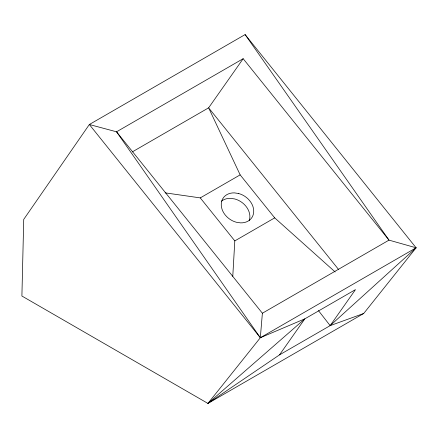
<?xml version="1.0" encoding="UTF-8"?>
<svg xmlns="http://www.w3.org/2000/svg" width="438" height="438" viewBox="0 0 438 438"><rect width="100%" height="100%" fill="white"/><g stroke="black" fill="none" stroke-linecap="round" stroke-linejoin="round"><path stroke-width="0.66" d="M232.775 276.383L234.806 240.9L200.265 197.894L165.131 192.851M279.51 354.873L304.832 318.848L260.325 337.736L89.341 124.512L116.546 131.805L262.384 313.225L260.325 337.736L207.93 403.42L21.9 296.022L23.729 219.389L89.341 124.512L245.11 34.58L416.1 247.799L363.699 313.488L207.93 403.42L304.832 318.848L355.481 289.611L330.153 325.637L279.51 354.873L207.93 403.42M318.47 310.619L330.153 325.637L416.1 247.799L388.999 240.128L243.161 58.703L208.63 107.83L132.303 151.893M243.161 58.703L116.546 131.805L260.325 337.736L416.1 247.799M200.265 197.894L240.155 174.877L274.708 217.867L335.163 271.976M234.806 240.9L274.708 217.867M262.384 313.225L388.999 240.128L245.11 34.58M330.153 325.637L363.699 313.488M338.64 269.567L208.63 107.83L240.155 174.877M221.508 201.146A17.361 13.693 35.1 0 1 230.585 198.337L234.817 198.972A17.361 13.693 35.1 0 1 249.217 220.686M238.65 193.514L234.418 192.879A17.361 13.693 35.1 0 0 221.278 205.449A17.361 13.693 35.1 0 0 236.323 222.247L240.561 222.876A17.361 13.693 35.1 0 0 253.701 210.306A17.361 13.693 35.1 0 0 238.65 193.514"/></g></svg>
